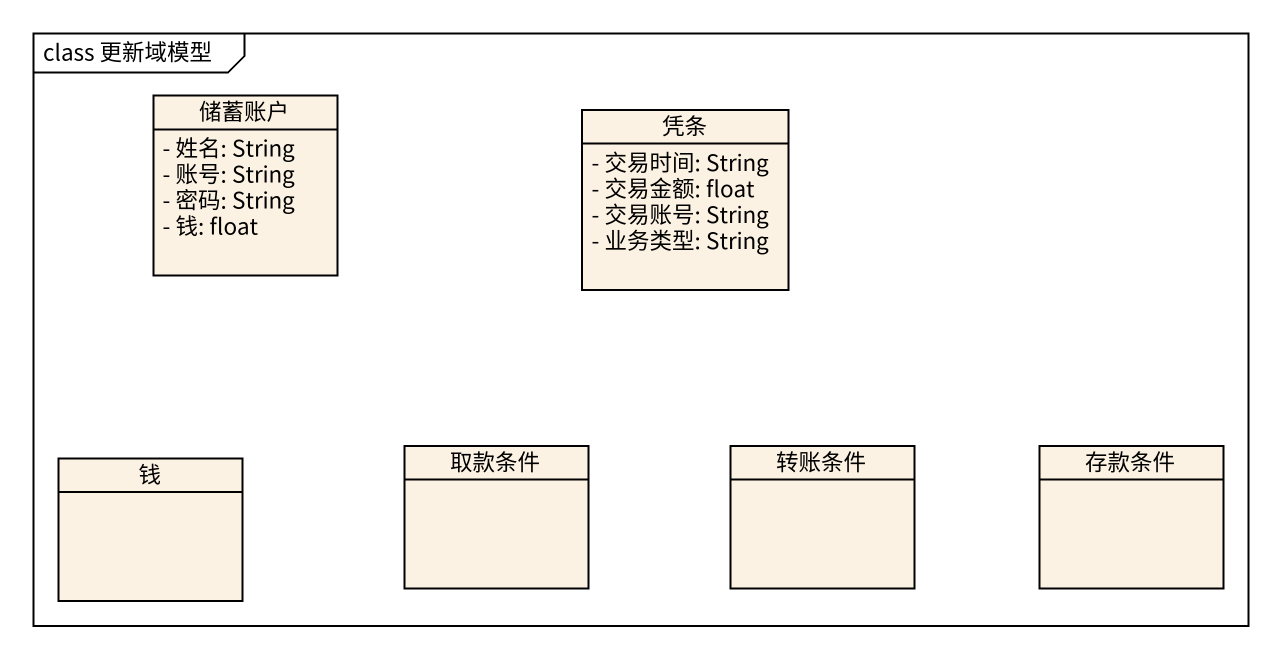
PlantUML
@startuml
mainframe class 更新域模型
hide circle
hide empty members
skinparam classAttributeIconSize 0
class 储蓄账户 {
  - 姓名: String
  - 账号: String
  - 密码: String
  - 钱: float
}
class 凭条 {
  - 交易时间: String
  - 交易金额: float
  - 交易账号: String
  - 业务类型: String
}
class 取款条件
class 转账条件
class 存款条件
class 钱
@enduml
